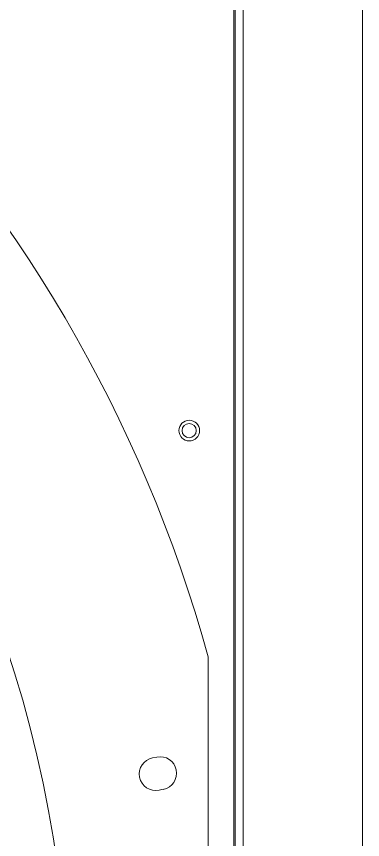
# Model space of a CAD drawing. Header units: millimetres. Extents: x 113490 to 142599, y -20467 to 115.
# Drawn here: x 129371.3 to 129505.6, y -10212.8 to -9893.2 of the extents above; entities that cross this region are included whole.
import ezdxf

# ---------------------------------------------------------------- set-up
doc = ezdxf.new("R2010")
doc.units = ezdxf.units.MM
doc.layers.add('DV3_0', color=7, linetype='Continuous')

msp = doc.modelspace()

# ---------------------------------------------------------------- linework, layer by layer
at = {"layer": 'DV3_0', "color": 7, "linetype": 'Continuous', "lineweight": 20}
for p, q in [((129505.64, -10374.49), (129505.64, -9745.49)), ((129505.64, -10374.49), (129505.64, -9745.49)), ((129455.64, -9845.59), (129455.64, -11865.47))]:
    msp.add_line(p, q, dxfattribs=at)
at = {"layer": 'DV3_0', "color": 7, "linetype": 'Continuous', "lineweight": 15}
for p, q in [((129456.24, -9857.26), (129456.24, -11851.51)), ((129459.24, -9857.26), (129459.24, -11851.51)), ((129445.74, -10436.16), (129445.74, -10141.82)), ((129425.79, -10180.71), (129424.13, -10181.04)), ((129426.62, -10193.6), (129428.29, -10193.26))]:
    msp.add_line(p, q, dxfattribs=at)
for centre, radius in [((129438.36, -10053.99), 4), ((129438.32, -10053.99), 2.75)]:
    msp.add_circle(centre, radius, dxfattribs=at)
for centre, radius, start, end in [((128914.24, -10288.99), 551.5, 15.4775, 74.5225), ((128914.24, -10288.99), 477.5, 316.9802, 43.0198), ((129425.37, -10187.32), 6.4, 101.25, 281.25), ((129427.04, -10186.99), 6.4, 281.25, 101.25)]:
    msp.add_arc(centre, radius, start, end, dxfattribs=at)

doc.saveas('drawing.dxf')
